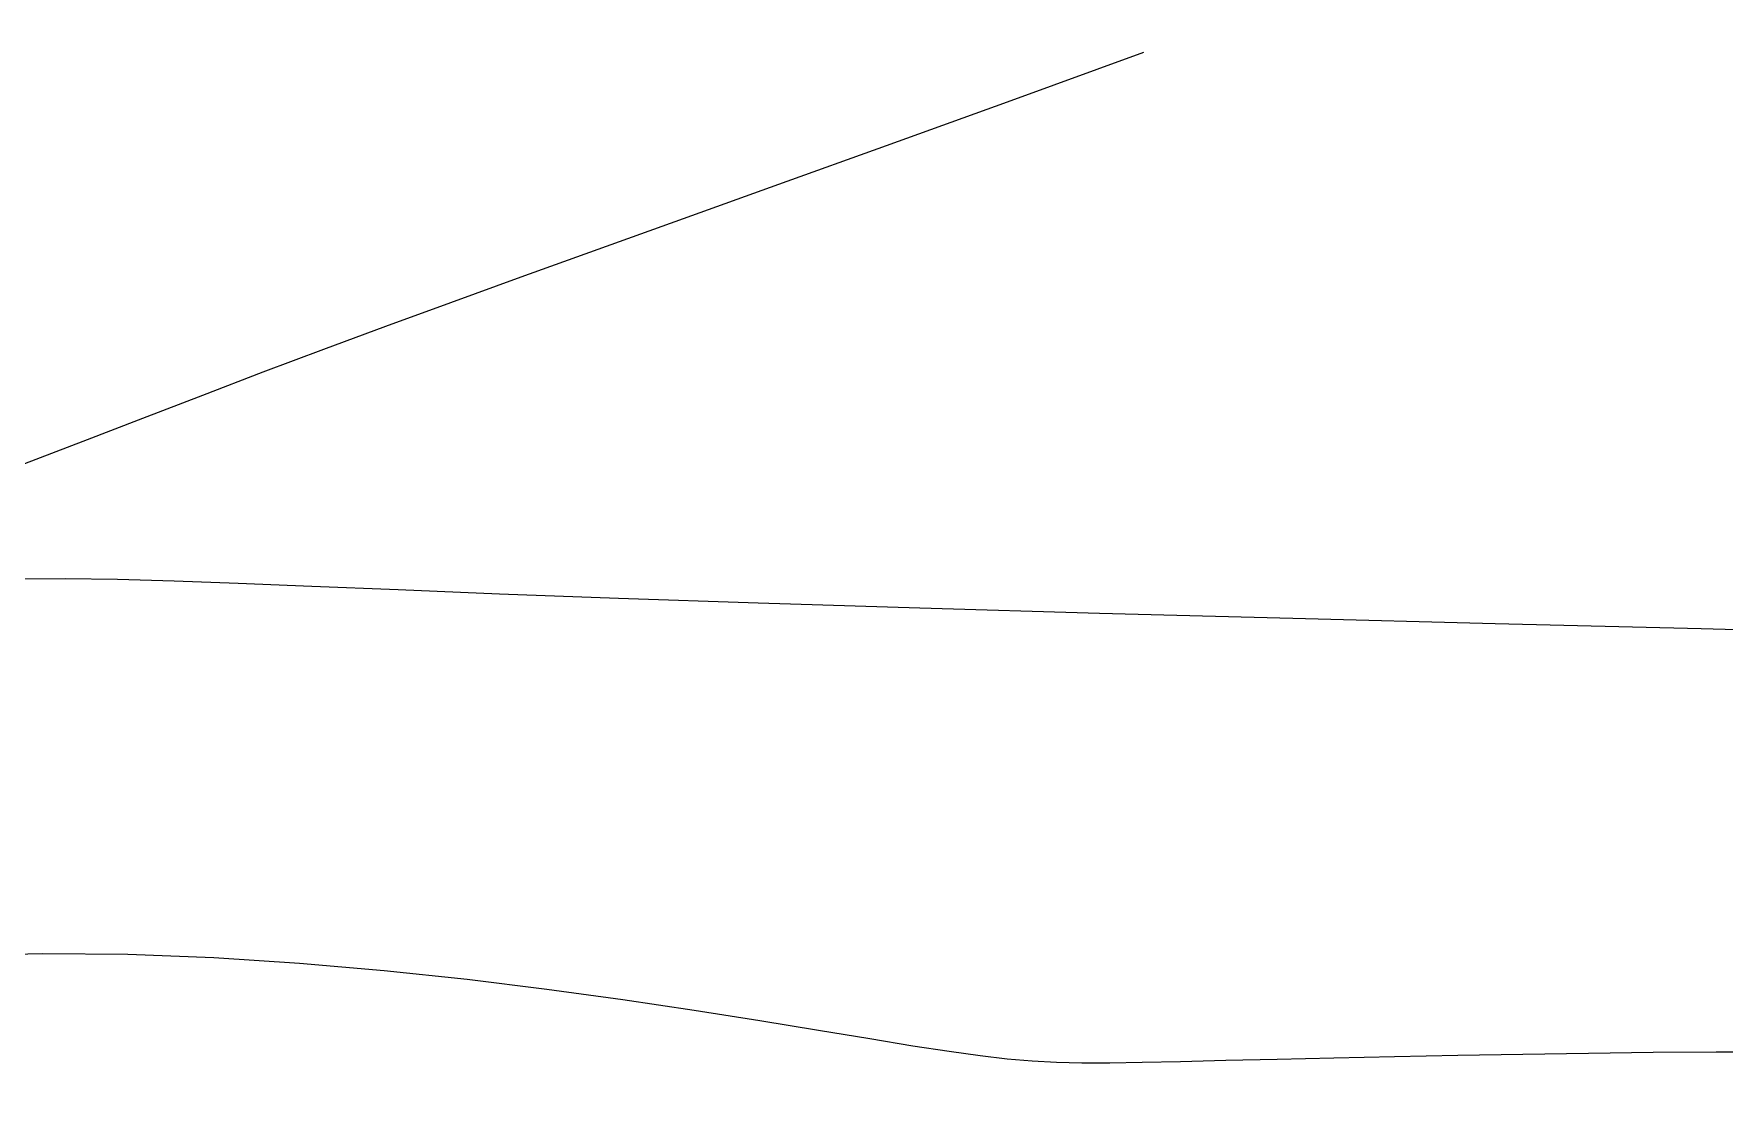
# Model space of a CAD drawing. Header units: millimetres. Extents: x 104198 to 1296755, y -81101 to 81453.
# Drawn here: x 591812.4 to 591900.1, y -26157.3 to -26101.8 of the extents above; entities that cross this region are included whole.
import ezdxf

# ---------------------------------------------------------------- set-up
doc = ezdxf.new("R2010")
doc.units = ezdxf.units.MM
doc.linetypes.add('HIDDEN2', pattern=[0.1875, 0.125, -0.0625])
doc.layers.add('0家具', color=51, linetype='Continuous')
doc.styles.add('黑体', font='simhei.ttf', dxfattribs={"width": 0.7})
doc.dimstyles.new('立面标注', dxfattribs={"dimtxt": 100, "dimasz": 35, "dimexe": 20, "dimexo": 100, "dimtad": 1, "dimdec": 0, "dimtxsty": '黑体', "dimblk": 'ARCHTICK', "dimcen": 80, "dimdle": 20, "dimclrd": 251, "dimclre": 251, "dimclrt": 256, "dimadec": 0, "dimazin": 0, "dimtfac": 1, "dimtdec": 0, "dimtix": 1, "dimtmove": 2, "dimatfit": 3, "dimldrblk": 'DOT', "dimfxl": 200, "dimfxlon": 1, "dimarcsym": 0})

# ---------------------------------------------------------------- blocks, each defined once
blk = doc.blocks.new('_ArchTick')
at = {"color": 2, "linetype": 'ByBlock', "const_width": 0.4}
blk.add_lwpolyline([(-0.5, -0.5), (0.5, 0.5)], dxfattribs=at)
blk = doc.blocks.new('_Dot')
at = {"color": 2, "linetype": 'ByBlock', "lineweight": -2}
blk.add_line((-0.5, 0), (-1, 0), dxfattribs=at)
at = {"color": 2, "linetype": 'ByBlock', "const_width": 0.5}
blk.add_lwpolyline([(-0.25, 0, 1), (0.25, 0, 1)], format="xyb", close=True, dxfattribs=at)
blk = doc.blocks.new('hgfhdrht')
at = {"color": 250, "linetype": 'HIDDEN2', "ltscale": 600}
for p, q in [((591862.909, -31111.511), (591869.984, -31108.945)), ((591862.909, -31111.511), (591869.984, -31108.945)), ((591862.909, -31111.511), (591869.984, -31108.945)), ((591862.909, -31111.511), (591869.984, -31108.945)), ((591862.909, -31111.511), (591869.984, -31108.945)), ((591862.909, -31111.511), (591869.984, -31108.945)), ((591862.909, -31111.511), (591869.984, -31108.945)), ((591862.909, -31111.511), (591869.984, -31108.945)), ((591862.909, -31111.511), (591869.984, -31108.945)), ((591862.909, -31111.511), (591869.984, -31108.945)), ((591862.909, -31111.511), (591869.984, -31108.945)), ((591862.909, -31111.511), (591869.984, -31108.945)), ((591856.632, -31113.779), (591862.909, -31111.511)), ((591856.632, -31113.779), (591862.909, -31111.511)), ((591856.632, -31113.779), (591862.909, -31111.511)), ((591856.632, -31113.779), (591862.909, -31111.511)), ((591856.632, -31113.779), (591862.909, -31111.511)), ((591856.632, -31113.779), (591862.909, -31111.511)), ((591856.632, -31113.779), (591862.909, -31111.511)), ((591856.632, -31113.779), (591862.909, -31111.511)), ((591856.632, -31113.779), (591862.909, -31111.511)), ((591856.632, -31113.779), (591862.909, -31111.511)), ((591856.632, -31113.779), (591862.909, -31111.511)), ((591856.632, -31113.779), (591862.909, -31111.511)), ((591851.062, -31115.786), (591856.632, -31113.779)), ((591851.062, -31115.786), (591856.632, -31113.779)), ((591851.062, -31115.786), (591856.632, -31113.779)), ((591851.062, -31115.786), (591856.632, -31113.779)), ((591851.062, -31115.786), (591856.632, -31113.779)), ((591851.062, -31115.786), (591856.632, -31113.779)), ((591851.062, -31115.786), (591856.632, -31113.779)), ((591851.062, -31115.786), (591856.632, -31113.779)), ((591851.062, -31115.786), (591856.632, -31113.779)), ((591851.062, -31115.786), (591856.632, -31113.779)), ((591851.062, -31115.786), (591856.632, -31113.779)), ((591851.062, -31115.786), (591856.632, -31113.779)), ((591846.109, -31117.567), (591851.062, -31115.786)), ((591846.109, -31117.567), (591851.062, -31115.786)), ((591846.109, -31117.567), (591851.062, -31115.786)), ((591846.109, -31117.567), (591851.062, -31115.786)), ((591846.109, -31117.567), (591851.062, -31115.786)), ((591846.109, -31117.567), (591851.062, -31115.786)), ((591846.109, -31117.567), (591851.062, -31115.786)), ((591846.109, -31117.567), (591851.062, -31115.786)), ((591846.109, -31117.567), (591851.062, -31115.786)), ((591846.109, -31117.567), (591851.062, -31115.786)), ((591846.109, -31117.567), (591851.062, -31115.786)), ((591846.109, -31117.567), (591851.062, -31115.786)), ((591841.683, -31119.158), (591846.109, -31117.567)), ((591841.683, -31119.158), (591846.109, -31117.567)), ((591841.683, -31119.158), (591846.109, -31117.567)), ((591841.683, -31119.158), (591846.109, -31117.567)), ((591841.683, -31119.158), (591846.109, -31117.567)), ((591841.683, -31119.158), (591846.109, -31117.567)), ((591841.683, -31119.158), (591846.109, -31117.567)), ((591841.683, -31119.158), (591846.109, -31117.567)), ((591841.683, -31119.158), (591846.109, -31117.567)), ((591841.683, -31119.158), (591846.109, -31117.567)), ((591841.683, -31119.158), (591846.109, -31117.567)), ((591841.683, -31119.158), (591846.109, -31117.567)), ((591837.695, -31120.596), (591841.683, -31119.158)), ((591837.695, -31120.596), (591841.683, -31119.158)), ((591837.695, -31120.596), (591841.683, -31119.158)), ((591837.695, -31120.596), (591841.683, -31119.158)), ((591837.695, -31120.596), (591841.683, -31119.158)), ((591837.695, -31120.596), (591841.683, -31119.158)), ((591837.695, -31120.596), (591841.683, -31119.158)), ((591837.695, -31120.596), (591841.683, -31119.158)), ((591837.695, -31120.596), (591841.683, -31119.158)), ((591837.695, -31120.596), (591841.683, -31119.158)), ((591837.695, -31120.596), (591841.683, -31119.158)), ((591837.695, -31120.596), (591841.683, -31119.158)), ((591834.055, -31121.915), (591837.695, -31120.596)), ((591834.055, -31121.915), (591837.695, -31120.596)), ((591834.055, -31121.915), (591837.695, -31120.596)), ((591834.055, -31121.915), (591837.695, -31120.596)), ((591834.055, -31121.915), (591837.695, -31120.596)), ((591834.055, -31121.915), (591837.695, -31120.596)), ((591834.055, -31121.915), (591837.695, -31120.596)), ((591834.055, -31121.915), (591837.695, -31120.596)), ((591834.055, -31121.915), (591837.695, -31120.596)), ((591834.055, -31121.915), (591837.695, -31120.596)), ((591834.055, -31121.915), (591837.695, -31120.596)), ((591834.055, -31121.915), (591837.695, -31120.596)), ((591830.673, -31123.152), (591834.055, -31121.915)), ((591830.673, -31123.152), (591834.055, -31121.915)), ((591830.673, -31123.152), (591834.055, -31121.915)), ((591830.673, -31123.152), (591834.055, -31121.915)), ((591830.673, -31123.152), (591834.055, -31121.915)), ((591830.673, -31123.152), (591834.055, -31121.915)), ((591830.673, -31123.152), (591834.055, -31121.915)), ((591830.673, -31123.152), (591834.055, -31121.915)), ((591830.673, -31123.152), (591834.055, -31121.915)), ((591830.673, -31123.152), (591834.055, -31121.915)), ((591830.673, -31123.152), (591834.055, -31121.915)), ((591830.673, -31123.152), (591834.055, -31121.915)), ((591827.459, -31124.342), (591830.673, -31123.152)), ((591827.459, -31124.342), (591830.673, -31123.152)), ((591827.459, -31124.342), (591830.673, -31123.152)), ((591827.459, -31124.342), (591830.673, -31123.152)), ((591827.459, -31124.342), (591830.673, -31123.152)), ((591827.459, -31124.342), (591830.673, -31123.152)), ((591827.459, -31124.342), (591830.673, -31123.152)), ((591827.459, -31124.342), (591830.673, -31123.152)), ((591827.459, -31124.342), (591830.673, -31123.152)), ((591827.459, -31124.342), (591830.673, -31123.152)), ((591827.459, -31124.342), (591830.673, -31123.152)), ((591827.459, -31124.342), (591830.673, -31123.152)), ((591824.323, -31125.522), (591827.459, -31124.342)), ((591824.323, -31125.522), (591827.459, -31124.342)), ((591824.323, -31125.522), (591827.459, -31124.342)), ((591824.323, -31125.522), (591827.459, -31124.342)), ((591824.323, -31125.522), (591827.459, -31124.342)), ((591824.323, -31125.522), (591827.459, -31124.342)), ((591824.323, -31125.522), (591827.459, -31124.342)), ((591824.323, -31125.522), (591827.459, -31124.342)), ((591824.323, -31125.522), (591827.459, -31124.342)), ((591824.323, -31125.522), (591827.459, -31124.342)), ((591824.323, -31125.522), (591827.459, -31124.342)), ((591824.323, -31125.522), (591827.459, -31124.342)), ((591821.195, -31126.718), (591824.323, -31125.522)), ((591821.195, -31126.718), (591824.323, -31125.522)), ((591821.195, -31126.718), (591824.323, -31125.522)), ((591821.195, -31126.718), (591824.323, -31125.522)), ((591821.195, -31126.718), (591824.323, -31125.522)), ((591821.195, -31126.718), (591824.323, -31125.522)), ((591821.195, -31126.718), (591824.323, -31125.522)), ((591821.195, -31126.718), (591824.323, -31125.522)), ((591821.195, -31126.718), (591824.323, -31125.522)), ((591821.195, -31126.718), (591824.323, -31125.522)), ((591821.195, -31126.718), (591824.323, -31125.522)), ((591821.195, -31126.718), (591824.323, -31125.522)), ((591818.077, -31127.92), (591821.195, -31126.718)), ((591818.077, -31127.92), (591821.195, -31126.718)), ((591818.077, -31127.92), (591821.195, -31126.718)), ((591818.077, -31127.92), (591821.195, -31126.718)), ((591818.077, -31127.92), (591821.195, -31126.718)), ((591818.077, -31127.92), (591821.195, -31126.718)), ((591818.077, -31127.92), (591821.195, -31126.718)), ((591818.077, -31127.92), (591821.195, -31126.718)), ((591818.077, -31127.92), (591821.195, -31126.718)), ((591818.077, -31127.92), (591821.195, -31126.718)), ((591818.077, -31127.92), (591821.195, -31126.718)), ((591818.077, -31127.92), (591821.195, -31126.718)), ((591814.991, -31129.111), (591818.077, -31127.92)), ((591814.991, -31129.111), (591818.077, -31127.92)), ((591814.991, -31129.111), (591818.077, -31127.92)), ((591814.991, -31129.111), (591818.077, -31127.92)), ((591814.991, -31129.111), (591818.077, -31127.92)), ((591814.991, -31129.111), (591818.077, -31127.92)), ((591814.991, -31129.111), (591818.077, -31127.92)), ((591814.991, -31129.111), (591818.077, -31127.92)), ((591814.991, -31129.111), (591818.077, -31127.92)), ((591814.991, -31129.111), (591818.077, -31127.92)), ((591814.991, -31129.111), (591818.077, -31127.92)), ((591814.991, -31129.111), (591818.077, -31127.92)), ((591811.958, -31130.27), (591814.991, -31129.111)), ((591811.958, -31130.27), (591814.991, -31129.111)), ((591811.958, -31130.27), (591814.991, -31129.111)), ((591811.958, -31130.27), (591814.991, -31129.111)), ((591811.958, -31130.27), (591814.991, -31129.111)), ((591811.958, -31130.27), (591814.991, -31129.111)), ((591811.958, -31130.27), (591814.991, -31129.111)), ((591811.958, -31130.27), (591814.991, -31129.111)), ((591811.958, -31130.27), (591814.991, -31129.111)), ((591811.958, -31130.27), (591814.991, -31129.111)), ((591811.958, -31130.27), (591814.991, -31129.111)), ((591811.958, -31130.27), (591814.991, -31129.111)), ((591814.052, -31136.25, 0), (591811.436, -31136.266, 0)), ((591814.052, -31136.25, 0), (591811.436, -31136.266, 0)), ((591814.052, -31136.25, 0), (591811.436, -31136.266, 0)), ((591814.052, -31136.25, 0), (591811.436, -31136.266, 0)), ((591814.052, -31136.25, 0), (591811.436, -31136.266, 0)), ((591814.052, -31136.25, 0), (591811.436, -31136.266, 0)), ((591814.052, -31136.25, 0), (591811.436, -31136.266, 0)), ((591814.052, -31136.25, 0), (591811.436, -31136.266, 0)), ((591814.052, -31136.25, 0), (591811.436, -31136.266, 0)), ((591814.052, -31136.25, 0), (591811.436, -31136.266, 0)), ((591814.052, -31136.25, 0), (591811.436, -31136.266, 0)), ((591814.052, -31136.25, 0), (591811.436, -31136.266, 0)), ((591816.763, -31136.284, 0), (591814.052, -31136.25, 0)), ((591816.763, -31136.284, 0), (591814.052, -31136.25, 0)), ((591816.763, -31136.284, 0), (591814.052, -31136.25, 0)), ((591816.763, -31136.284, 0), (591814.052, -31136.25, 0)), ((591816.763, -31136.284, 0), (591814.052, -31136.25, 0)), ((591816.763, -31136.284, 0), (591814.052, -31136.25, 0)), ((591816.763, -31136.284, 0), (591814.052, -31136.25, 0)), ((591816.763, -31136.284, 0), (591814.052, -31136.25, 0)), ((591816.763, -31136.284, 0), (591814.052, -31136.25, 0)), ((591816.763, -31136.284, 0), (591814.052, -31136.25, 0)), ((591816.763, -31136.284, 0), (591814.052, -31136.25, 0)), ((591816.763, -31136.284, 0), (591814.052, -31136.25, 0)), ((591819.707, -31136.364, 0), (591816.763, -31136.284, 0)), ((591819.707, -31136.364, 0), (591816.763, -31136.284, 0)), ((591819.707, -31136.364, 0), (591816.763, -31136.284, 0)), ((591819.707, -31136.364, 0), (591816.763, -31136.284, 0)), ((591819.707, -31136.364, 0), (591816.763, -31136.284, 0)), ((591819.707, -31136.364, 0), (591816.763, -31136.284, 0)), ((591819.707, -31136.364, 0), (591816.763, -31136.284, 0)), ((591819.707, -31136.364, 0), (591816.763, -31136.284, 0)), ((591819.707, -31136.364, 0), (591816.763, -31136.284, 0)), ((591819.707, -31136.364, 0), (591816.763, -31136.284, 0)), ((591819.707, -31136.364, 0), (591816.763, -31136.284, 0)), ((591819.707, -31136.364, 0), (591816.763, -31136.284, 0)), ((591823.021, -31136.485, 0), (591819.707, -31136.364, 0)), ((591823.021, -31136.485, 0), (591819.707, -31136.364, 0)), ((591823.021, -31136.485, 0), (591819.707, -31136.364, 0)), ((591823.021, -31136.485, 0), (591819.707, -31136.364, 0)), ((591823.021, -31136.485, 0), (591819.707, -31136.364, 0)), ((591823.021, -31136.485, 0), (591819.707, -31136.364, 0)), ((591823.021, -31136.485, 0), (591819.707, -31136.364, 0)), ((591823.021, -31136.485, 0), (591819.707, -31136.364, 0)), ((591823.021, -31136.485, 0), (591819.707, -31136.364, 0)), ((591823.021, -31136.485, 0), (591819.707, -31136.364, 0)), ((591823.021, -31136.485, 0), (591819.707, -31136.364, 0)), ((591823.021, -31136.485, 0), (591819.707, -31136.364, 0)), ((591826.843, -31136.64, 0), (591823.021, -31136.485, 0)), ((591826.843, -31136.64, 0), (591823.021, -31136.485, 0)), ((591826.843, -31136.64, 0), (591823.021, -31136.485, 0)), ((591826.843, -31136.64, 0), (591823.021, -31136.485, 0)), ((591826.843, -31136.64, 0), (591823.021, -31136.485, 0)), ((591826.843, -31136.64, 0), (591823.021, -31136.485, 0)), ((591826.843, -31136.64, 0), (591823.021, -31136.485, 0)), ((591826.843, -31136.64, 0), (591823.021, -31136.485, 0)), ((591826.843, -31136.64, 0), (591823.021, -31136.485, 0)), ((591826.843, -31136.64, 0), (591823.021, -31136.485, 0)), ((591826.843, -31136.64, 0), (591823.021, -31136.485, 0)), ((591826.843, -31136.64, 0), (591823.021, -31136.485, 0)), ((591831.313, -31136.826, 0), (591826.843, -31136.64, 0)), ((591831.313, -31136.826, 0), (591826.843, -31136.64, 0)), ((591831.313, -31136.826, 0), (591826.843, -31136.64, 0)), ((591831.313, -31136.826, 0), (591826.843, -31136.64, 0)), ((591831.313, -31136.826, 0), (591826.843, -31136.64, 0)), ((591831.313, -31136.826, 0), (591826.843, -31136.64, 0)), ((591831.313, -31136.826, 0), (591826.843, -31136.64, 0)), ((591831.313, -31136.826, 0), (591826.843, -31136.64, 0)), ((591831.313, -31136.826, 0), (591826.843, -31136.64, 0)), ((591831.313, -31136.826, 0), (591826.843, -31136.64, 0)), ((591831.313, -31136.826, 0), (591826.843, -31136.64, 0)), ((591831.313, -31136.826, 0), (591826.843, -31136.64, 0)), ((591836.567, -31137.038, 0), (591831.313, -31136.826, 0)), ((591836.567, -31137.038, 0), (591831.313, -31136.826, 0)), ((591836.567, -31137.038, 0), (591831.313, -31136.826, 0)), ((591836.567, -31137.038, 0), (591831.313, -31136.826, 0)), ((591836.567, -31137.038, 0), (591831.313, -31136.826, 0)), ((591836.567, -31137.038, 0), (591831.313, -31136.826, 0)), ((591836.567, -31137.038, 0), (591831.313, -31136.826, 0)), ((591836.567, -31137.038, 0), (591831.313, -31136.826, 0)), ((591836.567, -31137.038, 0), (591831.313, -31136.826, 0)), ((591836.567, -31137.038, 0), (591831.313, -31136.826, 0)), ((591836.567, -31137.038, 0), (591831.313, -31136.826, 0)), ((591836.567, -31137.038, 0), (591831.313, -31136.826, 0)), ((591842.745, -31137.269, 0), (591836.567, -31137.038, 0)), ((591842.745, -31137.269, 0), (591836.567, -31137.038, 0)), ((591842.745, -31137.269, 0), (591836.567, -31137.038, 0)), ((591842.745, -31137.269, 0), (591836.567, -31137.038, 0)), ((591842.745, -31137.269, 0), (591836.567, -31137.038, 0)), ((591842.745, -31137.269, 0), (591836.567, -31137.038, 0)), ((591842.745, -31137.269, 0), (591836.567, -31137.038, 0)), ((591842.745, -31137.269, 0), (591836.567, -31137.038, 0)), ((591842.745, -31137.269, 0), (591836.567, -31137.038, 0)), ((591842.745, -31137.269, 0), (591836.567, -31137.038, 0)), ((591842.745, -31137.269, 0), (591836.567, -31137.038, 0)), ((591842.745, -31137.269, 0), (591836.567, -31137.038, 0)), ((591849.984, -31137.515, 0), (591842.745, -31137.269, 0)), ((591849.984, -31137.515, 0), (591842.745, -31137.269, 0)), ((591849.984, -31137.515, 0), (591842.745, -31137.269, 0)), ((591849.984, -31137.515, 0), (591842.745, -31137.269, 0)), ((591849.984, -31137.515, 0), (591842.745, -31137.269, 0)), ((591849.984, -31137.515, 0), (591842.745, -31137.269, 0)), ((591849.984, -31137.515, 0), (591842.745, -31137.269, 0)), ((591849.984, -31137.515, 0), (591842.745, -31137.269, 0)), ((591849.984, -31137.515, 0), (591842.745, -31137.269, 0)), ((591849.984, -31137.515, 0), (591842.745, -31137.269, 0)), ((591849.984, -31137.515, 0), (591842.745, -31137.269, 0)), ((591849.984, -31137.515, 0), (591842.745, -31137.269, 0)), ((591858.357, -31137.772, 0), (591849.984, -31137.515, 0)), ((591858.357, -31137.772, 0), (591849.984, -31137.515, 0)), ((591858.357, -31137.772, 0), (591849.984, -31137.515, 0)), ((591858.357, -31137.772, 0), (591849.984, -31137.515, 0)), ((591858.357, -31137.772, 0), (591849.984, -31137.515, 0)), ((591858.357, -31137.772, 0), (591849.984, -31137.515, 0)), ((591858.357, -31137.772, 0), (591849.984, -31137.515, 0)), ((591858.357, -31137.772, 0), (591849.984, -31137.515, 0)), ((591858.357, -31137.772, 0), (591849.984, -31137.515, 0)), ((591858.357, -31137.772, 0), (591849.984, -31137.515, 0)), ((591858.357, -31137.772, 0), (591849.984, -31137.515, 0)), ((591858.357, -31137.772, 0), (591849.984, -31137.515, 0)), ((591867.681, -31138.037, 0), (591858.357, -31137.772, 0)), ((591867.681, -31138.037, 0), (591858.357, -31137.772, 0)), ((591867.681, -31138.037, 0), (591858.357, -31137.772, 0)), ((591867.681, -31138.037, 0), (591858.357, -31137.772, 0)), ((591867.681, -31138.037, 0), (591858.357, -31137.772, 0)), ((591867.681, -31138.037, 0), (591858.357, -31137.772, 0)), ((591867.681, -31138.037, 0), (591858.357, -31137.772, 0)), ((591867.681, -31138.037, 0), (591858.357, -31137.772, 0)), ((591867.681, -31138.037, 0), (591858.357, -31137.772, 0)), ((591867.681, -31138.037, 0), (591858.357, -31137.772, 0)), ((591867.681, -31138.037, 0), (591858.357, -31137.772, 0)), ((591867.681, -31138.037, 0), (591858.357, -31137.772, 0)), ((591877.707, -31138.305, 0), (591867.681, -31138.037, 0)), ((591877.707, -31138.305, 0), (591867.681, -31138.037, 0)), ((591877.707, -31138.305, 0), (591867.681, -31138.037, 0)), ((591877.707, -31138.305, 0), (591867.681, -31138.037, 0)), ((591877.707, -31138.305, 0), (591867.681, -31138.037, 0)), ((591877.707, -31138.305, 0), (591867.681, -31138.037, 0)), ((591877.707, -31138.305, 0), (591867.681, -31138.037, 0)), ((591877.707, -31138.305, 0), (591867.681, -31138.037, 0)), ((591877.707, -31138.305, 0), (591867.681, -31138.037, 0)), ((591877.707, -31138.305, 0), (591867.681, -31138.037, 0)), ((591877.707, -31138.305, 0), (591867.681, -31138.037, 0)), ((591877.707, -31138.305, 0), (591867.681, -31138.037, 0)), ((591888.186, -31138.576, 0), (591877.707, -31138.305, 0)), ((591888.186, -31138.576, 0), (591877.707, -31138.305, 0)), ((591888.186, -31138.576, 0), (591877.707, -31138.305, 0)), ((591888.186, -31138.576, 0), (591877.707, -31138.305, 0)), ((591888.186, -31138.576, 0), (591877.707, -31138.305, 0)), ((591888.186, -31138.576, 0), (591877.707, -31138.305, 0)), ((591888.186, -31138.576, 0), (591877.707, -31138.305, 0)), ((591888.186, -31138.576, 0), (591877.707, -31138.305, 0)), ((591888.186, -31138.576, 0), (591877.707, -31138.305, 0)), ((591888.186, -31138.576, 0), (591877.707, -31138.305, 0)), ((591888.186, -31138.576, 0), (591877.707, -31138.305, 0)), ((591888.186, -31138.576, 0), (591877.707, -31138.305, 0)), ((591898.87, -31138.845, 0), (591888.186, -31138.576, 0)), ((591898.87, -31138.845, 0), (591888.186, -31138.576, 0)), ((591898.87, -31138.845, 0), (591888.186, -31138.576, 0)), ((591898.87, -31138.845, 0), (591888.186, -31138.576, 0)), ((591898.87, -31138.845, 0), (591888.186, -31138.576, 0)), ((591898.87, -31138.845, 0), (591888.186, -31138.576, 0)), ((591898.87, -31138.845, 0), (591888.186, -31138.576, 0)), ((591898.87, -31138.845, 0), (591888.186, -31138.576, 0)), ((591898.87, -31138.845, 0), (591888.186, -31138.576, 0)), ((591898.87, -31138.845, 0), (591888.186, -31138.576, 0)), ((591898.87, -31138.845, 0), (591888.186, -31138.576, 0)), ((591898.87, -31138.845, 0), (591888.186, -31138.576, 0)), ((591909.509, -31139.11, 0), (591898.87, -31138.845, 0)), ((591909.509, -31139.11, 0), (591898.87, -31138.845, 0)), ((591909.509, -31139.11, 0), (591898.87, -31138.845, 0)), ((591909.509, -31139.11, 0), (591898.87, -31138.845, 0)), ((591909.509, -31139.11, 0), (591898.87, -31138.845, 0)), ((591909.509, -31139.11, 0), (591898.87, -31138.845, 0)), ((591909.509, -31139.11, 0), (591898.87, -31138.845, 0)), ((591909.509, -31139.11, 0), (591898.87, -31138.845, 0)), ((591909.509, -31139.11, 0), (591898.87, -31138.845, 0)), ((591909.509, -31139.11, 0), (591898.87, -31138.845, 0)), ((591909.509, -31139.11, 0), (591898.87, -31138.845, 0)), ((591909.509, -31139.11, 0), (591898.87, -31138.845, 0)), ((591812.904, -31155.697), (591808.545, -31155.788)), ((591812.904, -31155.697), (591808.545, -31155.788)), ((591812.904, -31155.697), (591808.545, -31155.788)), ((591812.904, -31155.697), (591808.545, -31155.788)), ((591812.904, -31155.697), (591808.545, -31155.788)), ((591812.904, -31155.697), (591808.545, -31155.788)), ((591812.904, -31155.697), (591808.545, -31155.788)), ((591812.904, -31155.697), (591808.545, -31155.788)), ((591812.904, -31155.697), (591808.545, -31155.788)), ((591812.904, -31155.697), (591808.545, -31155.788)), ((591812.904, -31155.697), (591808.545, -31155.788)), ((591812.904, -31155.697), (591808.545, -31155.788)), ((591817.313, -31155.73), (591812.904, -31155.697)), ((591817.313, -31155.73), (591812.904, -31155.697)), ((591817.313, -31155.73), (591812.904, -31155.697)), ((591817.313, -31155.73), (591812.904, -31155.697)), ((591817.313, -31155.73), (591812.904, -31155.697)), ((591817.313, -31155.73), (591812.904, -31155.697)), ((591817.313, -31155.73), (591812.904, -31155.697)), ((591817.313, -31155.73), (591812.904, -31155.697)), ((591817.313, -31155.73), (591812.904, -31155.697)), ((591817.313, -31155.73), (591812.904, -31155.697)), ((591817.313, -31155.73), (591812.904, -31155.697)), ((591817.313, -31155.73), (591812.904, -31155.697)), ((591821.761, -31155.898), (591817.313, -31155.73)), ((591821.761, -31155.898), (591817.313, -31155.73)), ((591821.761, -31155.898), (591817.313, -31155.73)), ((591821.761, -31155.898), (591817.313, -31155.73)), ((591821.761, -31155.898), (591817.313, -31155.73)), ((591821.761, -31155.898), (591817.313, -31155.73)), ((591821.761, -31155.898), (591817.313, -31155.73)), ((591821.761, -31155.898), (591817.313, -31155.73)), ((591821.761, -31155.898), (591817.313, -31155.73)), ((591821.761, -31155.898), (591817.313, -31155.73)), ((591821.761, -31155.898), (591817.313, -31155.73)), ((591821.761, -31155.898), (591817.313, -31155.73)), ((591826.206, -31156.185), (591821.761, -31155.898)), ((591826.206, -31156.185), (591821.761, -31155.898)), ((591826.206, -31156.185), (591821.761, -31155.898)), ((591826.206, -31156.185), (591821.761, -31155.898)), ((591826.206, -31156.185), (591821.761, -31155.898)), ((591826.206, -31156.185), (591821.761, -31155.898)), ((591826.206, -31156.185), (591821.761, -31155.898)), ((591826.206, -31156.185), (591821.761, -31155.898)), ((591826.206, -31156.185), (591821.761, -31155.898)), ((591826.206, -31156.185), (591821.761, -31155.898)), ((591826.206, -31156.185), (591821.761, -31155.898)), ((591826.206, -31156.185), (591821.761, -31155.898)), ((591830.598, -31156.569), (591826.206, -31156.185)), ((591830.598, -31156.569), (591826.206, -31156.185)), ((591830.598, -31156.569), (591826.206, -31156.185)), ((591830.598, -31156.569), (591826.206, -31156.185)), ((591830.598, -31156.569), (591826.206, -31156.185)), ((591830.598, -31156.569), (591826.206, -31156.185)), ((591830.598, -31156.569), (591826.206, -31156.185)), ((591830.598, -31156.569), (591826.206, -31156.185)), ((591830.598, -31156.569), (591826.206, -31156.185)), ((591830.598, -31156.569), (591826.206, -31156.185)), ((591830.598, -31156.569), (591826.206, -31156.185)), ((591830.598, -31156.569), (591826.206, -31156.185)), ((591834.889, -31157.028), (591830.598, -31156.569)), ((591834.889, -31157.028), (591830.598, -31156.569)), ((591834.889, -31157.028), (591830.598, -31156.569)), ((591834.889, -31157.028), (591830.598, -31156.569)), ((591834.889, -31157.028), (591830.598, -31156.569)), ((591834.889, -31157.028), (591830.598, -31156.569)), ((591834.889, -31157.028), (591830.598, -31156.569)), ((591834.889, -31157.028), (591830.598, -31156.569)), ((591834.889, -31157.028), (591830.598, -31156.569)), ((591834.889, -31157.028), (591830.598, -31156.569)), ((591834.889, -31157.028), (591830.598, -31156.569)), ((591834.889, -31157.028), (591830.598, -31156.569)), ((591839.03, -31157.539), (591834.889, -31157.028)), ((591839.03, -31157.539), (591834.889, -31157.028)), ((591839.03, -31157.539), (591834.889, -31157.028)), ((591839.03, -31157.539), (591834.889, -31157.028)), ((591839.03, -31157.539), (591834.889, -31157.028)), ((591839.03, -31157.539), (591834.889, -31157.028)), ((591839.03, -31157.539), (591834.889, -31157.028)), ((591839.03, -31157.539), (591834.889, -31157.028)), ((591839.03, -31157.539), (591834.889, -31157.028)), ((591839.03, -31157.539), (591834.889, -31157.028)), ((591839.03, -31157.539), (591834.889, -31157.028)), ((591839.03, -31157.539), (591834.889, -31157.028)), ((591842.973, -31158.081), (591839.03, -31157.539)), ((591842.973, -31158.081), (591839.03, -31157.539)), ((591842.973, -31158.081), (591839.03, -31157.539)), ((591842.973, -31158.081), (591839.03, -31157.539)), ((591842.973, -31158.081), (591839.03, -31157.539)), ((591842.973, -31158.081), (591839.03, -31157.539)), ((591842.973, -31158.081), (591839.03, -31157.539)), ((591842.973, -31158.081), (591839.03, -31157.539)), ((591842.973, -31158.081), (591839.03, -31157.539)), ((591842.973, -31158.081), (591839.03, -31157.539)), ((591842.973, -31158.081), (591839.03, -31157.539)), ((591842.973, -31158.081), (591839.03, -31157.539)), ((591846.667, -31158.63), (591842.973, -31158.081)), ((591846.667, -31158.63), (591842.973, -31158.081)), ((591846.667, -31158.63), (591842.973, -31158.081)), ((591846.667, -31158.63), (591842.973, -31158.081)), ((591846.667, -31158.63), (591842.973, -31158.081)), ((591846.667, -31158.63), (591842.973, -31158.081)), ((591846.667, -31158.63), (591842.973, -31158.081)), ((591846.667, -31158.63), (591842.973, -31158.081)), ((591846.667, -31158.63), (591842.973, -31158.081)), ((591846.667, -31158.63), (591842.973, -31158.081)), ((591846.667, -31158.63), (591842.973, -31158.081)), ((591846.667, -31158.63), (591842.973, -31158.081)), ((591850.065, -31159.166), (591846.667, -31158.63)), ((591850.065, -31159.166), (591846.667, -31158.63)), ((591850.065, -31159.166), (591846.667, -31158.63)), ((591850.065, -31159.166), (591846.667, -31158.63)), ((591850.065, -31159.166), (591846.667, -31158.63)), ((591850.065, -31159.166), (591846.667, -31158.63)), ((591850.065, -31159.166), (591846.667, -31158.63)), ((591850.065, -31159.166), (591846.667, -31158.63)), ((591850.065, -31159.166), (591846.667, -31158.63)), ((591850.065, -31159.166), (591846.667, -31158.63)), ((591850.065, -31159.166), (591846.667, -31158.63)), ((591850.065, -31159.166), (591846.667, -31158.63)), ((591853.117, -31159.665), (591850.065, -31159.166)), ((591853.117, -31159.665), (591850.065, -31159.166)), ((591853.117, -31159.665), (591850.065, -31159.166)), ((591853.117, -31159.665), (591850.065, -31159.166)), ((591853.117, -31159.665), (591850.065, -31159.166)), ((591853.117, -31159.665), (591850.065, -31159.166)), ((591853.117, -31159.665), (591850.065, -31159.166)), ((591853.117, -31159.665), (591850.065, -31159.166)), ((591853.117, -31159.665), (591850.065, -31159.166)), ((591853.117, -31159.665), (591850.065, -31159.166)), ((591853.117, -31159.665), (591850.065, -31159.166)), ((591853.117, -31159.665), (591850.065, -31159.166)), ((591855.774, -31160.106), (591853.117, -31159.665)), ((591855.774, -31160.106), (591853.117, -31159.665)), ((591855.774, -31160.106), (591853.117, -31159.665)), ((591855.774, -31160.106), (591853.117, -31159.665)), ((591855.774, -31160.106), (591853.117, -31159.665)), ((591855.774, -31160.106), (591853.117, -31159.665)), ((591855.774, -31160.106), (591853.117, -31159.665)), ((591855.774, -31160.106), (591853.117, -31159.665)), ((591855.774, -31160.106), (591853.117, -31159.665)), ((591855.774, -31160.106), (591853.117, -31159.665)), ((591855.774, -31160.106), (591853.117, -31159.665)), ((591855.774, -31160.106), (591853.117, -31159.665)), ((591858.01, -31160.47), (591855.774, -31160.106)), ((591858.01, -31160.47), (591855.774, -31160.106)), ((591858.01, -31160.47), (591855.774, -31160.106)), ((591858.01, -31160.47), (591855.774, -31160.106)), ((591858.01, -31160.47), (591855.774, -31160.106)), ((591858.01, -31160.47), (591855.774, -31160.106)), ((591858.01, -31160.47), (591855.774, -31160.106)), ((591858.01, -31160.47), (591855.774, -31160.106)), ((591858.01, -31160.47), (591855.774, -31160.106)), ((591858.01, -31160.47), (591855.774, -31160.106)), ((591858.01, -31160.47), (591855.774, -31160.106)), ((591858.01, -31160.47), (591855.774, -31160.106)), ((591859.886, -31160.761), (591858.01, -31160.47)), ((591859.886, -31160.761), (591858.01, -31160.47)), ((591859.886, -31160.761), (591858.01, -31160.47)), ((591859.886, -31160.761), (591858.01, -31160.47)), ((591859.886, -31160.761), (591858.01, -31160.47)), ((591859.886, -31160.761), (591858.01, -31160.47)), ((591859.886, -31160.761), (591858.01, -31160.47)), ((591859.886, -31160.761), (591858.01, -31160.47)), ((591859.886, -31160.761), (591858.01, -31160.47)), ((591859.886, -31160.761), (591858.01, -31160.47)), ((591859.886, -31160.761), (591858.01, -31160.47)), ((591859.886, -31160.761), (591858.01, -31160.47)), ((591861.485, -31160.986), (591859.886, -31160.761)), ((591861.485, -31160.986), (591859.886, -31160.761)), ((591861.485, -31160.986), (591859.886, -31160.761)), ((591861.485, -31160.986), (591859.886, -31160.761)), ((591861.485, -31160.986), (591859.886, -31160.761)), ((591861.485, -31160.986), (591859.886, -31160.761)), ((591861.485, -31160.986), (591859.886, -31160.761)), ((591861.485, -31160.986), (591859.886, -31160.761)), ((591861.485, -31160.986), (591859.886, -31160.761)), ((591861.485, -31160.986), (591859.886, -31160.761)), ((591861.485, -31160.986), (591859.886, -31160.761)), ((591861.485, -31160.986), (591859.886, -31160.761)), ((591896.384, -31160.815), (591893.023, -31160.856)), ((591896.384, -31160.815), (591893.023, -31160.856)), ((591896.384, -31160.815), (591893.023, -31160.856)), ((591896.384, -31160.815), (591893.023, -31160.856)), ((591896.384, -31160.815), (591893.023, -31160.856)), ((591896.384, -31160.815), (591893.023, -31160.856)), ((591896.384, -31160.815), (591893.023, -31160.856)), ((591896.384, -31160.815), (591893.023, -31160.856)), ((591896.384, -31160.815), (591893.023, -31160.856)), ((591896.384, -31160.815), (591893.023, -31160.856)), ((591896.384, -31160.815), (591893.023, -31160.856)), ((591896.384, -31160.815), (591893.023, -31160.856)), ((591899.651, -31160.788), (591896.384, -31160.815)), ((591899.651, -31160.788), (591896.384, -31160.815)), ((591899.651, -31160.788), (591896.384, -31160.815)), ((591899.651, -31160.788), (591896.384, -31160.815)), ((591899.651, -31160.788), (591896.384, -31160.815)), ((591899.651, -31160.788), (591896.384, -31160.815)), ((591899.651, -31160.788), (591896.384, -31160.815)), ((591899.651, -31160.788), (591896.384, -31160.815)), ((591899.651, -31160.788), (591896.384, -31160.815)), ((591899.651, -31160.788), (591896.384, -31160.815)), ((591899.651, -31160.788), (591896.384, -31160.815)), ((591899.651, -31160.788), (591896.384, -31160.815)), ((591902.761, -31160.779), (591899.651, -31160.788)), ((591902.761, -31160.779), (591899.651, -31160.788)), ((591902.761, -31160.779), (591899.651, -31160.788)), ((591902.761, -31160.779), (591899.651, -31160.788)), ((591902.761, -31160.779), (591899.651, -31160.788)), ((591902.761, -31160.779), (591899.651, -31160.788)), ((591902.761, -31160.779), (591899.651, -31160.788)), ((591902.761, -31160.779), (591899.651, -31160.788)), ((591902.761, -31160.779), (591899.651, -31160.788)), ((591902.761, -31160.779), (591899.651, -31160.788)), ((591902.761, -31160.779), (591899.651, -31160.788)), ((591902.761, -31160.779), (591899.651, -31160.788)), ((591862.889, -31161.15), (591861.485, -31160.986)), ((591862.889, -31161.15), (591861.485, -31160.986)), ((591862.889, -31161.15), (591861.485, -31160.986)), ((591862.889, -31161.15), (591861.485, -31160.986)), ((591862.889, -31161.15), (591861.485, -31160.986)), ((591862.889, -31161.15), (591861.485, -31160.986)), ((591862.889, -31161.15), (591861.485, -31160.986)), ((591862.889, -31161.15), (591861.485, -31160.986)), ((591862.889, -31161.15), (591861.485, -31160.986)), ((591862.889, -31161.15), (591861.485, -31160.986)), ((591862.889, -31161.15), (591861.485, -31160.986)), ((591862.889, -31161.15), (591861.485, -31160.986)), ((591864.182, -31161.263), (591862.889, -31161.15)), ((591864.182, -31161.263), (591862.889, -31161.15)), ((591864.182, -31161.263), (591862.889, -31161.15)), ((591864.182, -31161.263), (591862.889, -31161.15)), ((591864.182, -31161.263), (591862.889, -31161.15)), ((591864.182, -31161.263), (591862.889, -31161.15)), ((591864.182, -31161.263), (591862.889, -31161.15)), ((591864.182, -31161.263), (591862.889, -31161.15)), ((591864.182, -31161.263), (591862.889, -31161.15)), ((591864.182, -31161.263), (591862.889, -31161.15)), ((591864.182, -31161.263), (591862.889, -31161.15)), ((591864.182, -31161.263), (591862.889, -31161.15)), ((591865.446, -31161.329), (591864.182, -31161.263)), ((591865.446, -31161.329), (591864.182, -31161.263)), ((591865.446, -31161.329), (591864.182, -31161.263)), ((591865.446, -31161.329), (591864.182, -31161.263)), ((591865.446, -31161.329), (591864.182, -31161.263)), ((591865.446, -31161.329), (591864.182, -31161.263)), ((591865.446, -31161.329), (591864.182, -31161.263)), ((591865.446, -31161.329), (591864.182, -31161.263)), ((591865.446, -31161.329), (591864.182, -31161.263)), ((591865.446, -31161.329), (591864.182, -31161.263)), ((591865.446, -31161.329), (591864.182, -31161.263)), ((591865.446, -31161.329), (591864.182, -31161.263)), ((591866.765, -31161.358), (591865.446, -31161.329)), ((591866.765, -31161.358), (591865.446, -31161.329)), ((591866.765, -31161.358), (591865.446, -31161.329)), ((591866.765, -31161.358), (591865.446, -31161.329)), ((591866.765, -31161.358), (591865.446, -31161.329)), ((591866.765, -31161.358), (591865.446, -31161.329)), ((591866.765, -31161.358), (591865.446, -31161.329)), ((591866.765, -31161.358), (591865.446, -31161.329)), ((591866.765, -31161.358), (591865.446, -31161.329)), ((591866.765, -31161.358), (591865.446, -31161.329)), ((591866.765, -31161.358), (591865.446, -31161.329)), ((591866.765, -31161.358), (591865.446, -31161.329)), ((591868.221, -31161.355), (591866.765, -31161.358)), ((591868.221, -31161.355), (591866.765, -31161.358)), ((591868.221, -31161.355), (591866.765, -31161.358)), ((591868.221, -31161.355), (591866.765, -31161.358)), ((591868.221, -31161.355), (591866.765, -31161.358)), ((591868.221, -31161.355), (591866.765, -31161.358)), ((591868.221, -31161.355), (591866.765, -31161.358)), ((591868.221, -31161.355), (591866.765, -31161.358)), ((591868.221, -31161.355), (591866.765, -31161.358)), ((591868.221, -31161.355), (591866.765, -31161.358)), ((591868.221, -31161.355), (591866.765, -31161.358)), ((591868.221, -31161.355), (591866.765, -31161.358)), ((591869.898, -31161.328), (591868.221, -31161.355)), ((591869.898, -31161.328), (591868.221, -31161.355)), ((591869.898, -31161.328), (591868.221, -31161.355)), ((591869.898, -31161.328), (591868.221, -31161.355)), ((591869.898, -31161.328), (591868.221, -31161.355)), ((591869.898, -31161.328), (591868.221, -31161.355)), ((591869.898, -31161.328), (591868.221, -31161.355)), ((591869.898, -31161.328), (591868.221, -31161.355)), ((591869.898, -31161.328), (591868.221, -31161.355)), ((591869.898, -31161.328), (591868.221, -31161.355)), ((591869.898, -31161.328), (591868.221, -31161.355)), ((591869.898, -31161.328), (591868.221, -31161.355)), ((591871.879, -31161.284), (591869.898, -31161.328)), ((591871.879, -31161.284), (591869.898, -31161.328)), ((591871.879, -31161.284), (591869.898, -31161.328)), ((591871.879, -31161.284), (591869.898, -31161.328)), ((591871.879, -31161.284), (591869.898, -31161.328)), ((591871.879, -31161.284), (591869.898, -31161.328)), ((591871.879, -31161.284), (591869.898, -31161.328)), ((591871.879, -31161.284), (591869.898, -31161.328)), ((591871.879, -31161.284), (591869.898, -31161.328)), ((591871.879, -31161.284), (591869.898, -31161.328)), ((591871.879, -31161.284), (591869.898, -31161.328)), ((591871.879, -31161.284), (591869.898, -31161.328)), ((591874.222, -31161.229), (591871.879, -31161.284)), ((591874.222, -31161.229), (591871.879, -31161.284)), ((591874.222, -31161.229), (591871.879, -31161.284)), ((591874.222, -31161.229), (591871.879, -31161.284)), ((591874.222, -31161.229), (591871.879, -31161.284)), ((591874.222, -31161.229), (591871.879, -31161.284)), ((591874.222, -31161.229), (591871.879, -31161.284)), ((591874.222, -31161.229), (591871.879, -31161.284)), ((591874.222, -31161.229), (591871.879, -31161.284)), ((591874.222, -31161.229), (591871.879, -31161.284)), ((591874.222, -31161.229), (591871.879, -31161.284)), ((591874.222, -31161.229), (591871.879, -31161.284)), ((591876.891, -31161.166), (591874.222, -31161.229)), ((591876.891, -31161.166), (591874.222, -31161.229)), ((591876.891, -31161.166), (591874.222, -31161.229)), ((591876.891, -31161.166), (591874.222, -31161.229)), ((591876.891, -31161.166), (591874.222, -31161.229)), ((591876.891, -31161.166), (591874.222, -31161.229)), ((591876.891, -31161.166), (591874.222, -31161.229)), ((591876.891, -31161.166), (591874.222, -31161.229)), ((591876.891, -31161.166), (591874.222, -31161.229)), ((591876.891, -31161.166), (591874.222, -31161.229)), ((591876.891, -31161.166), (591874.222, -31161.229)), ((591876.891, -31161.166), (591874.222, -31161.229)), ((591879.826, -31161.1), (591876.891, -31161.166)), ((591879.826, -31161.1), (591876.891, -31161.166)), ((591879.826, -31161.1), (591876.891, -31161.166)), ((591879.826, -31161.1), (591876.891, -31161.166)), ((591879.826, -31161.1), (591876.891, -31161.166)), ((591879.826, -31161.1), (591876.891, -31161.166)), ((591879.826, -31161.1), (591876.891, -31161.166)), ((591879.826, -31161.1), (591876.891, -31161.166)), ((591879.826, -31161.1), (591876.891, -31161.166)), ((591879.826, -31161.1), (591876.891, -31161.166)), ((591879.826, -31161.1), (591876.891, -31161.166)), ((591879.826, -31161.1), (591876.891, -31161.166)), ((591882.967, -31161.033), (591879.826, -31161.1)), ((591882.967, -31161.033), (591879.826, -31161.1)), ((591882.967, -31161.033), (591879.826, -31161.1)), ((591882.967, -31161.033), (591879.826, -31161.1)), ((591882.967, -31161.033), (591879.826, -31161.1)), ((591882.967, -31161.033), (591879.826, -31161.1)), ((591882.967, -31161.033), (591879.826, -31161.1)), ((591882.967, -31161.033), (591879.826, -31161.1)), ((591882.967, -31161.033), (591879.826, -31161.1)), ((591882.967, -31161.033), (591879.826, -31161.1)), ((591882.967, -31161.033), (591879.826, -31161.1)), ((591882.967, -31161.033), (591879.826, -31161.1)), ((591886.254, -31160.968), (591882.967, -31161.033)), ((591886.254, -31160.968), (591882.967, -31161.033)), ((591886.254, -31160.968), (591882.967, -31161.033)), ((591886.254, -31160.968), (591882.967, -31161.033)), ((591886.254, -31160.968), (591882.967, -31161.033)), ((591886.254, -31160.968), (591882.967, -31161.033)), ((591886.254, -31160.968), (591882.967, -31161.033)), ((591886.254, -31160.968), (591882.967, -31161.033)), ((591886.254, -31160.968), (591882.967, -31161.033)), ((591886.254, -31160.968), (591882.967, -31161.033)), ((591886.254, -31160.968), (591882.967, -31161.033)), ((591886.254, -31160.968), (591882.967, -31161.033)), ((591889.626, -31160.908), (591886.254, -31160.968)), ((591889.626, -31160.908), (591886.254, -31160.968)), ((591889.626, -31160.908), (591886.254, -31160.968)), ((591889.626, -31160.908), (591886.254, -31160.968)), ((591889.626, -31160.908), (591886.254, -31160.968)), ((591889.626, -31160.908), (591886.254, -31160.968)), ((591889.626, -31160.908), (591886.254, -31160.968)), ((591889.626, -31160.908), (591886.254, -31160.968)), ((591889.626, -31160.908), (591886.254, -31160.968)), ((591889.626, -31160.908), (591886.254, -31160.968)), ((591889.626, -31160.908), (591886.254, -31160.968)), ((591889.626, -31160.908), (591886.254, -31160.968)), ((591893.023, -31160.856), (591889.626, -31160.908)), ((591893.023, -31160.856), (591889.626, -31160.908)), ((591893.023, -31160.856), (591889.626, -31160.908)), ((591893.023, -31160.856), (591889.626, -31160.908)), ((591893.023, -31160.856), (591889.626, -31160.908)), ((591893.023, -31160.856), (591889.626, -31160.908)), ((591893.023, -31160.856), (591889.626, -31160.908)), ((591893.023, -31160.856), (591889.626, -31160.908)), ((591893.023, -31160.856), (591889.626, -31160.908)), ((591893.023, -31160.856), (591889.626, -31160.908)), ((591893.023, -31160.856), (591889.626, -31160.908)), ((591893.023, -31160.856), (591889.626, -31160.908))]:
    blk.add_line(p, q, dxfattribs=at)

msp = doc.modelspace()

# ---------------------------------------------------------------- block references
at = {"color": 2}
msp.add_blockref('hgfhdrht', (0, 5006.229), dxfattribs=at)

# ---------------------------------------------------------------- leaders
at = {"layer": '0家具', "color": 51}
msp.add_leader([(591689.436, -26511.403), (591689.436, -23491.592), (592799.651, -23491.592)], dimstyle='立面标注', dxfattribs=at)

doc.saveas('drawing.dxf')
